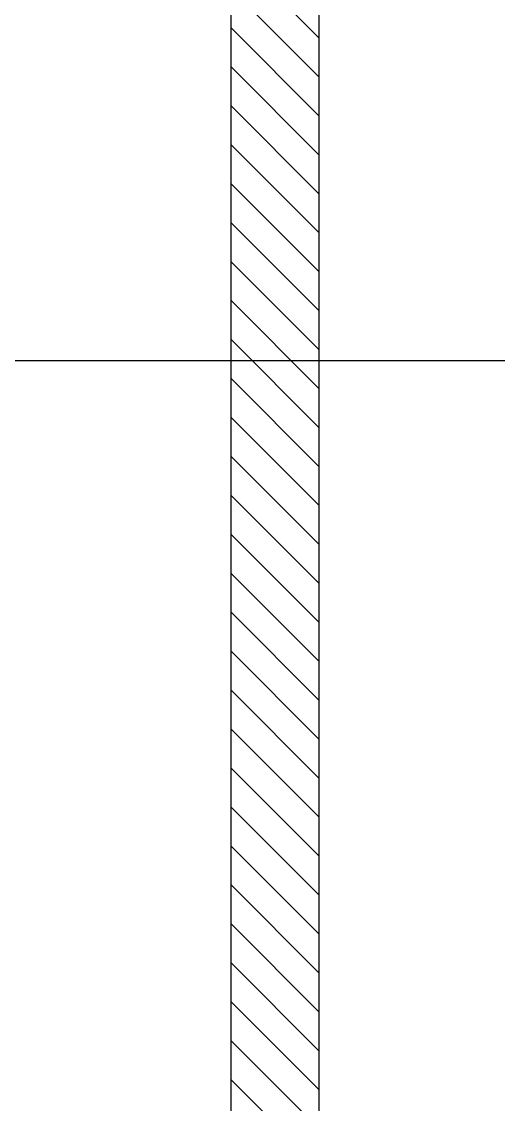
# Model space of a CAD drawing. Header units: metres. Extents: x 532315 to 532639, y 2674519 to 2674914.
# Drawn here: x 532472.995 to 532473.265, y 2674737.489 to 2674738.103 of the extents above; entities that cross this region are included whole.
import ezdxf

# ---------------------------------------------------------------- set-up
doc = ezdxf.new("R2010")
doc.units = ezdxf.units.M
doc.header["$MEASUREMENT"] = 0
doc.layers.add('IDT', color=7, linetype='Continuous')

# ---------------------------------------------------------------- blocks, each defined once
blk = doc.blocks.new('IDT')
at = {"layer": 'IDT', "color": 7, "ltscale": 0.1}
blk.add_line((26.15614, 22.11077), (26.15614, 20.4105), dxfattribs=at)
at = {"layer": 'IDT', "color": 8, "ltscale": 0.1}
blk.add_line((26.15614, 22.11077), (26.15614, 20.4105), dxfattribs=at)
at = {"layer": 'IDT', "color": 7}
blk.add_line((26.20614, 22.06077), (26.20614, 20.4605), dxfattribs=at)
at = {"layer": 'IDT', "color": 8}
for p, q in [((26.20614, 22.06077), (26.20614, 20.4605)), ((26.45794, 21.25201), (25.87838, 21.25201))]:
    blk.add_line(p, q, dxfattribs=at)
at = {"layer": 'IDT', "color": 8, "linetype": 'Continuous'}
for p, q in [((26.20614, 21.66001), (26.15614, 21.71001)), ((26.20614, 21.63792), (26.15614, 21.68792)), ((26.20614, 21.61582), (26.15614, 21.66582)), ((26.20614, 21.59372), (26.15614, 21.64372)), ((26.20614, 21.57163), (26.15614, 21.62163)), ((26.20614, 21.54953), (26.15614, 21.59953)), ((26.20614, 21.52743), (26.15614, 21.57743)), ((26.20614, 21.50534), (26.15614, 21.55534)), ((26.20614, 21.48324), (26.15614, 21.53324)), ((26.20614, 21.46114), (26.15614, 21.51114)), ((26.20614, 21.43904), (26.15614, 21.48904)), ((26.20614, 21.41695), (26.15614, 21.46695)), ((26.20614, 21.39485), (26.15614, 21.44485)), ((26.20614, 21.37275), (26.15614, 21.42275)), ((26.20614, 21.35066), (26.15614, 21.40066)), ((26.20614, 21.32856), (26.15614, 21.37856)), ((26.20614, 21.30646), (26.15614, 21.35646)), ((26.20614, 21.28436), (26.15614, 21.33436)), ((26.20614, 21.26227), (26.15614, 21.31227)), ((26.20614, 21.24017), (26.15614, 21.29017)), ((26.20614, 21.21807), (26.15614, 21.26807)), ((26.20614, 21.19598), (26.15614, 21.24598)), ((26.20614, 21.17388), (26.15614, 21.22388)), ((26.20614, 21.15178), (26.15614, 21.20178)), ((26.20614, 21.12968), (26.15614, 21.17968)), ((26.20614, 21.10759), (26.15614, 21.15759)), ((26.20614, 21.08549), (26.15614, 21.13549)), ((26.20614, 21.06339), (26.15614, 21.11339)), ((26.20614, 21.0413), (26.15614, 21.0913)), ((26.20614, 21.0192), (26.15614, 21.0692))]:
    blk.add_line(p, q, dxfattribs=at)

msp = doc.modelspace()

# ---------------------------------------------------------------- block references
at = {"layer": 'IDT', "color": 8, "rotation": 180}
msp.add_blockref('IDT', (532499.31928, 2674759.16297), dxfattribs=at)

doc.saveas('drawing.dxf')
